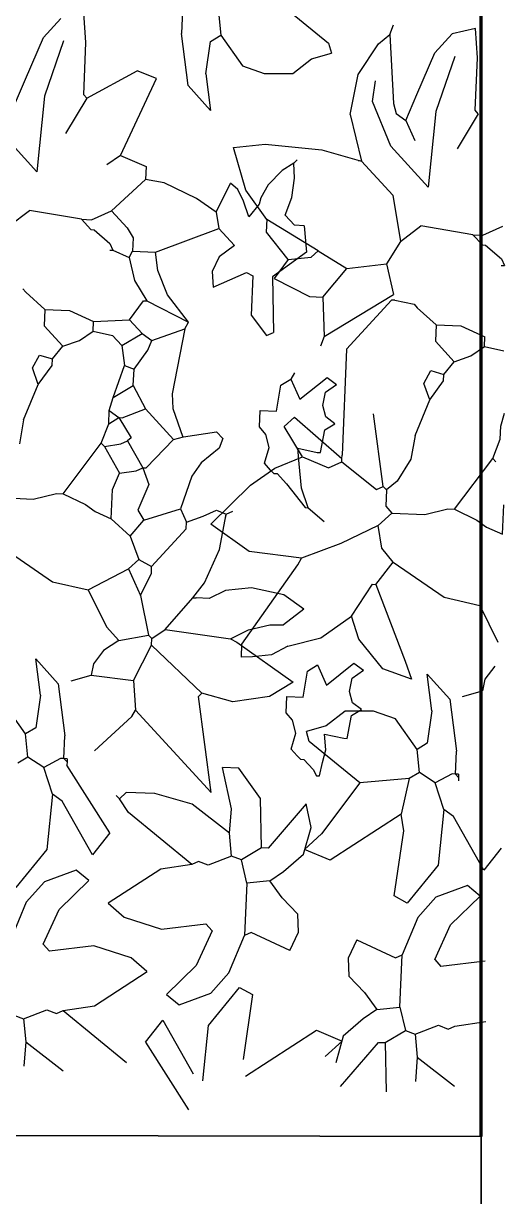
# Model space of a CAD drawing. Header units: inches. Extents: x 2013 to 15569, y -2551 to 2524.
# Drawn here: x 4749 to 4795.9, y 698.3 to 812.6 of the extents above; entities that cross this region are included whole.
import ezdxf

# ---------------------------------------------------------------- set-up
doc = ezdxf.new("R2010")
doc.units = ezdxf.units.IN
doc.header["$MEASUREMENT"] = 0
doc.layers.add('A-FLOR-FTPT', color=6, linetype='Continuous', lineweight=70)
doc.layers.add('A-WALL-FULL', color=7, linetype='Continuous', lineweight=35)
doc.layers.add('VERDE_siepe', color=96, linetype='Continuous')

msp = doc.modelspace()

# ---------------------------------------------------------------- linework, layer by layer
at = {"layer": 'A-FLOR-FTPT'}
msp.add_line((4793.572, 704.148), (4793.572, 999.638), dxfattribs=at)
at = {"layer": 'A-WALL-FULL'}
for p in [(4568.572, 704.638), (4793.572, 99.638)]:
    msp.add_line(p, (4793.572, 704.148), dxfattribs=at)
at = {"layer": 'VERDE_siepe'}
for p, q in [((4773.801, 814.674), (4778.733, 810.629)), ((4755.114, 810.701), (4754.921, 813.582)), ((4764.507, 813.803), (4764.41, 811.573)), ((4768.011, 813.65), (4768.233, 811.406)), ((4750.987, 811.201), (4752.662, 813.043)), ((4784.7, 811.486), (4785.06, 812.428)), ((4749.213, 807.128), (4750.987, 811.201)), ((4765.053, 806.525), (4764.41, 811.573)), ((4767.249, 810.81), (4768.233, 811.406)), ((4768.233, 811.406), (4770.338, 808.442)), ((4783.59, 810.567), (4784.7, 811.486)), ((4784.7, 811.486), (4785.046, 804.767)), ((4789.092, 809.699), (4790.767, 811.541)), ((4793.026, 812.08), (4790.767, 811.541)), ((4793.219, 809.199), (4793.026, 812.08)), ((4752.932, 810.85), (4751.065, 805.476)), ((4754.892, 805.603), (4755.114, 810.701)), ((4766.791, 807.639), (4767.249, 810.81)), ((4778.733, 810.629), (4779.01, 809.659)), ((4781.617, 807.575), (4783.59, 810.567)), ((4775.24, 807.693), (4777.07, 809.106)), ((4777.07, 809.106), (4779.01, 809.659)), ((4787.318, 805.626), (4789.092, 809.699)), ((4791.037, 809.348), (4789.17, 803.975)), ((4792.997, 804.102), (4793.219, 809.199)), ((4755.196, 805.271), (4760.101, 807.93)), ((4761.984, 807.21), (4760.101, 807.93)), ((4770.338, 808.442), (4772.474, 807.667)), ((4748.146, 804.621), (4749.213, 807.128)), ((4758.465, 799.702), (4761.984, 807.21)), ((4766.791, 807.639), (4767.25, 804.084)), ((4772.474, 807.667), (4775.24, 807.693)), ((4780.848, 803.674), (4781.617, 807.575)), ((4783.023, 804.957), (4783.314, 806.957)), ((4751.065, 805.476), (4750.336, 798.105)), ((4755.196, 805.271), (4754.892, 805.603)), ((4767.25, 804.084), (4765.053, 806.525)), ((4786.251, 803.119), (4787.318, 805.626)), ((4755.196, 805.271), (4753.132, 801.85)), ((4784.805, 800.593), (4783.023, 804.957)), ((4785.046, 804.767), (4785.323, 803.797)), ((4780.848, 803.674), (4781.929, 799.157)), ((4785.323, 803.797), (4786.251, 803.119)), ((4789.17, 803.975), (4788.441, 796.603)), ((4793.301, 803.769), (4791.237, 800.348)), ((4793.301, 803.769), (4792.997, 804.102)), ((4750.336, 798.105), (4746.7, 802.095)), ((4786.251, 803.119), (4787.123, 801.166)), ((4769.483, 800.482), (4772.568, 800.787)), ((4770.684, 796.325), (4769.483, 800.482)), ((4772.568, 800.787), (4778.073, 800.254)), ((4778.073, 800.254), (4781.929, 799.157)), ((4788.441, 796.603), (4784.805, 800.593)), ((4758.465, 799.702), (4757.149, 798.802)), ((4758.465, 799.702), (4760.973, 798.635)), ((4760.973, 798.635), (4760.917, 797.361)), ((4775.352, 798.966), (4774.213, 798.24)), ((4775.352, 798.966), (4775.684, 799.27)), ((4775.409, 797.484), (4775.352, 798.966)), ((4781.929, 799.157), (4781.609, 799.171)), ((4781.929, 799.157), (4784.975, 795.833)), ((4774.213, 798.24), (4772.862, 796.833)), ((4775.143, 795.619), (4775.409, 797.484)), ((4757.592, 794.313), (4760.917, 797.361)), ((4762.736, 797.04), (4760.917, 797.361)), ((4765.862, 795.496), (4762.736, 797.04)), ((4767.801, 794.188), (4769.2, 797)), ((4769.893, 796.376), (4769.2, 797)), ((4770.458, 795.237), (4769.893, 796.376)), ((4772.862, 796.833), (4772.131, 795.575)), ((4767.801, 794.188), (4765.862, 795.496)), ((4770.973, 793.73), (4770.458, 795.237)), ((4772.709, 793.451), (4770.684, 796.325)), ((4772.131, 795.575), (4771.984, 794.963)), ((4774.492, 793.896), (4775.143, 795.619)), ((4784.975, 795.833), (4785.737, 791.33)), ((4747.632, 792.832), (4749.613, 794.342)), ((4754.682, 793.482), (4749.613, 794.342)), ((4755.638, 793.441), (4757.592, 794.313)), ((4757.592, 794.313), (4759.115, 792.651)), ((4767.801, 794.188), (4768.05, 792.581)), ((4771.984, 794.963), (4770.973, 793.73)), ((4754.682, 793.482), (4755.597, 792.485)), ((4754.682, 793.482), (4755.638, 793.441)), ((4772.688, 792.219), (4772.743, 793.493)), ((4777.716, 790.403), (4772.709, 793.451)), ((4775.406, 792.899), (4774.492, 793.896)), ((4755.597, 792.485), (4755.916, 792.471)), ((4755.916, 792.471), (4757.453, 791.127)), ((4759.115, 792.651), (4759.711, 791.668)), ((4761.886, 790.295), (4768.05, 792.581)), ((4768.05, 792.581), (4769.574, 790.918)), ((4774.807, 789.572), (4772.688, 792.219)), ((4776.362, 792.857), (4775.406, 792.899)), ((4776.362, 792.857), (4776.569, 790.294)), ((4785.737, 791.33), (4787.718, 792.84)), ((4792.787, 791.98), (4787.718, 792.84)), ((4792.787, 791.98), (4793.702, 790.983)), ((4792.787, 791.98), (4793.743, 791.939)), ((4793.743, 791.939), (4795.697, 792.811)), ((4757.453, 791.127), (4757.744, 790.476)), ((4759.711, 791.668), (4759.656, 790.392)), ((4769.574, 790.918), (4768.072, 789.83)), ((4785.737, 791.33), (4784.365, 789.156)), ((4793.702, 790.983), (4794.021, 790.969)), ((4794.021, 790.969), (4795.558, 789.625)), ((4757.425, 790.49), (4757.744, 790.476)), ((4757.744, 790.476), (4759.309, 789.77)), ((4759.309, 789.77), (4759.656, 790.392)), ((4759.309, 789.77), (4759.849, 787.511)), ((4759.656, 790.392), (4761.886, 790.295)), ((4762.118, 788.506), (4761.886, 790.295)), ((4768.072, 789.83), (4767.396, 788.393)), ((4776.569, 790.294), (4773.272, 787.884)), ((4774.807, 789.572), (4773.449, 787.716)), ((4774.807, 789.572), (4777.051, 789.794)), ((4777.051, 789.794), (4777.716, 790.403)), ((4777.716, 790.403), (4780.514, 788.685)), ((4795.558, 789.625), (4795.849, 788.974)), ((4763.058, 786.12), (4762.118, 788.506)), ((4767.396, 788.393), (4767.482, 786.859)), ((4778.158, 785.915), (4780.514, 788.685)), ((4780.514, 788.685), (4784.365, 789.156)), ((4784.365, 789.156), (4785.044, 786.157)), ((4795.53, 788.988), (4795.849, 788.974)), ((4759.849, 787.511), (4761.04, 785.544)), ((4767.482, 786.859), (4770.737, 788.314)), ((4770.737, 788.314), (4771.361, 787.967)), ((4771.361, 787.967), (4771.194, 784.144)), ((4773.272, 787.884), (4773.354, 782.454)), ((4773.449, 787.716), (4776.884, 785.97)), ((4748.961, 786.709), (4749.266, 786.377)), ((4749.266, 786.377), (4751.108, 784.7)), ((4765.099, 783.452), (4763.058, 786.12)), ((4778.311, 782.077), (4785.044, 786.157)), ((4759.364, 783.702), (4760.721, 785.558)), ((4760.721, 785.558), (4761.04, 785.544)), ((4761.04, 785.544), (4765.099, 783.452)), ((4776.884, 785.97), (4778.158, 785.915)), ((4778.158, 785.915), (4778.311, 782.077)), ((4784.849, 785.623), (4780.491, 780.833)), ((4785.168, 785.609), (4784.849, 785.623)), ((4785.168, 785.609), (4787.066, 785.207)), ((4787.066, 785.207), (4787.371, 784.875)), ((4751.108, 784.7), (4751.038, 783.107)), ((4751.108, 784.7), (4753.502, 784.601)), ((4753.502, 784.601), (4755.845, 783.536)), ((4771.194, 784.144), (4772.704, 782.162)), ((4787.371, 784.875), (4789.213, 783.199)), ((4751.038, 783.107), (4752.867, 781.112)), ((4755.803, 782.58), (4755.845, 783.536)), ((4755.845, 783.536), (4759.364, 783.702)), ((4759.364, 783.702), (4760.583, 782.372)), ((4761.511, 781.693), (4764.752, 782.829)), ((4764.752, 782.829), (4763.518, 776.498)), ((4764.752, 782.829), (4765.099, 783.452)), ((4789.213, 783.199), (4789.143, 781.605)), ((4789.213, 783.199), (4791.607, 783.1)), ((4791.607, 783.1), (4793.95, 782.034)), ((4752.867, 781.112), (4754.488, 781.68)), ((4754.488, 781.68), (4755.803, 782.58)), ((4755.803, 782.58), (4757.701, 782.179)), ((4757.701, 782.179), (4758.615, 781.181)), ((4758.615, 781.181), (4760.583, 782.372)), ((4760.583, 782.372), (4761.511, 781.693)), ((4761.151, 780.751), (4761.511, 781.693)), ((4772.704, 782.162), (4773.354, 782.454)), ((4778.311, 782.077), (4777.95, 781.136)), ((4789.143, 781.605), (4790.972, 779.61)), ((4793.909, 781.079), (4793.95, 782.034)), ((4751.855, 779.88), (4752.867, 781.112)), ((4758.615, 781.181), (4758.85, 779.256)), ((4759.792, 778.895), (4761.151, 780.751)), ((4780.491, 780.833), (4780.041, 770.51)), ((4792.593, 780.178), (4793.909, 781.079)), ((4793.909, 781.079), (4795.806, 780.677)), ((4749.902, 779.007), (4750.595, 780.254)), ((4750.47, 777.386), (4751.827, 779.242)), ((4750.595, 780.254), (4751.855, 779.88)), ((4751.827, 779.242), (4751.855, 779.88)), ((4757.756, 776.111), (4758.85, 779.256)), ((4758.85, 779.256), (4759.792, 778.895)), ((4789.96, 778.378), (4790.972, 779.61)), ((4790.972, 779.61), (4792.593, 780.178)), ((4750.47, 777.386), (4749.902, 779.007)), ((4759.723, 777.303), (4759.792, 778.895)), ((4775.419, 778.533), (4775.071, 777.91)), ((4775.944, 775.957), (4778.59, 778.075)), ((4778.59, 778.075), (4779.518, 777.397)), ((4788.007, 777.505), (4788.7, 778.752)), ((4788.7, 778.752), (4789.96, 778.378)), ((4789.932, 777.74), (4789.96, 778.378)), ((4749.042, 773.938), (4750.47, 777.386)), ((4757.756, 776.111), (4759.723, 777.303)), ((4759.723, 777.303), (4760.901, 775.016)), ((4773.658, 774.78), (4774.088, 777.314)), ((4774.088, 777.314), (4775.071, 777.91)), ((4775.071, 777.91), (4775.944, 775.957)), ((4778.442, 776.636), (4779.518, 777.397)), ((4788.575, 775.884), (4788.007, 777.505)), ((4788.575, 775.884), (4789.932, 777.74)), ((4757.382, 774.851), (4757.756, 776.111)), ((4763.518, 776.498), (4763.577, 775.048)), ((4778.157, 775.339), (4778.442, 776.636)), ((4787.147, 772.436), (4788.575, 775.884)), ((4757.326, 773.576), (4757.382, 774.851)), ((4757.382, 774.851), (4758.31, 774.171)), ((4758.628, 774.157), (4760.901, 775.016)), ((4760.901, 775.016), (4763.643, 772.024)), ((4763.577, 775.048), (4764.542, 772.28)), ((4771.996, 773.256), (4772.065, 774.849)), ((4772.065, 774.849), (4773.658, 774.78)), ((4778.452, 774.236), (4778.157, 775.339)), ((4749.042, 773.938), (4748.636, 771.621)), ((4756.605, 771.693), (4757.326, 773.576)), ((4757.326, 773.576), (4758.31, 774.171)), ((4758.31, 774.171), (4758.628, 774.157)), ((4758.31, 774.171), (4759.501, 772.204)), ((4774.417, 773.31), (4775.415, 774.224)), ((4775.415, 774.224), (4780.027, 770.192)), ((4778.368, 772.978), (4779.352, 773.574)), ((4779.352, 773.574), (4778.452, 774.236)), ((4784.057, 767.462), (4783.089, 774.528)), ((4795.487, 773.349), (4795.861, 774.609)), ((4764.613, 772.301), (4767.826, 772.799)), ((4767.826, 772.799), (4768.436, 772.134)), ((4772.608, 772.528), (4771.996, 773.256)), ((4772.952, 771.258), (4772.608, 772.528)), ((4776.204, 770.359), (4774.417, 773.31)), ((4777.953, 770.762), (4778.368, 772.978)), ((4787.147, 772.436), (4786.741, 770.119)), ((4795.431, 772.075), (4795.487, 773.349)), ((4752.879, 766.747), (4756.605, 771.693)), ((4756.605, 771.693), (4756.911, 771.359)), ((4756.911, 771.359), (4758.517, 771.609)), ((4756.911, 771.359), (4758.392, 768.742)), ((4758.517, 771.609), (4759.168, 771.9)), ((4759.501, 772.204), (4759.168, 771.9)), ((4759.168, 771.9), (4760.651, 769.281)), ((4760.969, 769.267), (4763.643, 772.024)), ((4763.643, 772.024), (4764.613, 772.301)), ((4768.436, 772.134), (4768.075, 771.193)), ((4772.48, 769.723), (4772.952, 771.258)), ((4794.71, 770.191), (4795.431, 772.075)), ((4768.075, 771.193), (4766.317, 769.748)), ((4773.496, 769.231), (4776.204, 770.359)), ((4775.736, 771.177), (4777.633, 770.776)), ((4775.853, 769.66), (4775.736, 771.177)), ((4776.204, 770.359), (4778.711, 769.292)), ((4777.633, 770.776), (4777.953, 770.762)), ((4780.013, 769.874), (4780.027, 770.192)), ((4780.027, 770.192), (4780.041, 770.51)), ((4786.741, 770.119), (4785.419, 767.978)), ((4790.984, 765.245), (4794.71, 770.191)), ((4794.71, 770.191), (4795.016, 769.858)), ((4758.392, 768.742), (4759.999, 768.991)), ((4759.999, 768.991), (4760.651, 769.281)), ((4760.651, 769.281), (4760.969, 769.267)), ((4760.651, 769.281), (4761.218, 767.661)), ((4766.317, 769.748), (4765.404, 768.479)), ((4771.12, 767.575), (4773.496, 769.231)), ((4773.09, 769.059), (4772.48, 769.723)), ((4773.09, 769.059), (4773.395, 768.725)), ((4776.093, 767.304), (4775.853, 769.66)), ((4778.711, 769.292), (4780.013, 769.874)), ((4780.013, 769.874), (4783.407, 767.172)), ((4757.686, 767.176), (4758.392, 768.742)), ((4765.404, 768.479), (4764.307, 765.291)), ((4773.395, 768.725), (4773.713, 768.712)), ((4773.713, 768.712), (4774.627, 767.714)), ((4785.419, 767.978), (4784.363, 767.13)), ((4749.984, 766.235), (4752.241, 766.775)), ((4752.241, 766.775), (4752.879, 766.747)), ((4752.879, 766.747), (4755.067, 765.694)), ((4757.561, 764.309), (4757.686, 767.176)), ((4761.218, 767.661), (4760.151, 765.153)), ((4767.269, 763.786), (4771.12, 767.575)), ((4774.627, 767.714), (4776.441, 765.401)), ((4776.761, 765.387), (4776.093, 767.304)), ((4783.407, 767.172), (4784.057, 767.462)), ((4784.057, 767.462), (4784.363, 767.13)), ((4784.363, 767.13), (4784.293, 765.537)), ((4746.797, 766.374), (4749.984, 766.235)), ((4755.067, 765.694), (4755.995, 765.016)), ((4784.293, 765.537), (4784.902, 764.873)), ((4795.666, 762.807), (4795.791, 765.674)), ((4755.995, 765.016), (4757.561, 764.309)), ((4760.151, 765.153), (4760.747, 764.17)), ((4760.747, 764.17), (4764.307, 765.291)), ((4764.307, 765.291), (4764.888, 763.989)), ((4764.888, 763.989), (4766.509, 764.557)), ((4766.509, 764.557), (4767.811, 765.138)), ((4767.811, 765.138), (4768.753, 764.778)), ((4768.12, 761.326), (4768.753, 764.778)), ((4768.739, 764.46), (4768.753, 764.778)), ((4768.753, 764.778), (4769.405, 765.069)), ((4776.441, 765.401), (4776.761, 765.387)), ((4776.761, 765.387), (4778.297, 764.043)), ((4783.572, 763.653), (4784.902, 764.873)), ((4784.902, 764.873), (4788.089, 764.734)), ((4788.089, 764.734), (4790.347, 765.273)), ((4790.347, 765.273), (4790.984, 765.245)), ((4790.984, 765.245), (4793.172, 764.192)), ((4757.561, 764.309), (4759.403, 762.632)), ((4759.403, 762.632), (4760.747, 764.17)), ((4761.508, 759.667), (4764.86, 763.352)), ((4764.86, 763.352), (4764.888, 763.989)), ((4770.993, 761.131), (4767.269, 763.786)), ((4783.572, 763.653), (4779.933, 761.914)), ((4783.906, 761.448), (4783.572, 763.653)), ((4793.172, 764.192), (4794.1, 763.514)), ((4794.1, 763.514), (4795.666, 762.807)), ((4759.403, 762.632), (4760.262, 760.36)), ((4746.908, 761.581), (4751.866, 758.172)), ((4766.664, 758.063), (4768.12, 761.326)), ((4776.091, 760.468), (4770.993, 761.131)), ((4779.933, 761.914), (4776.091, 760.468)), ((4785.013, 760.08), (4783.906, 761.448)), ((4759.264, 759.446), (4760.262, 760.36)), ((4760.262, 760.36), (4761.508, 759.667)), ((4770.301, 752.103), (4775.745, 759.845)), ((4775.745, 759.845), (4776.091, 760.468)), ((4783.322, 757.918), (4785.013, 760.08)), ((4785.013, 760.08), (4789.971, 756.671)), ((4755.344, 757.383), (4759.264, 759.446)), ((4759.264, 759.446), (4760.427, 756.842)), ((4760.427, 756.842), (4761.48, 759.031)), ((4761.48, 759.031), (4761.508, 759.667)), ((4751.866, 758.172), (4755.344, 757.383)), ((4765.524, 756.619), (4766.664, 758.063)), ((4771.214, 757.592), (4768.688, 757.321)), ((4774.383, 756.909), (4771.214, 757.592)), ((4780.954, 754.83), (4783.004, 757.932)), ((4783.004, 757.932), (4783.322, 757.918)), ((4783.322, 757.918), (4786.189, 750.452)), ((4755.344, 757.383), (4757.102, 753.795)), ((4760.427, 756.842), (4761.216, 752.977)), ((4762.837, 753.545), (4765.524, 756.619)), ((4765.524, 756.619), (4765.844, 756.605)), ((4767.118, 756.55), (4765.844, 756.605)), ((4768.688, 757.321), (4767.118, 756.55)), ((4776.33, 755.51), (4774.383, 756.909)), ((4789.971, 756.671), (4793.449, 755.881)), ((4776.33, 755.51), (4774.349, 754)), ((4793.449, 755.881), (4795.207, 752.293)), ((4777.989, 752.725), (4780.954, 754.83)), ((4781.677, 752.603), (4780.954, 754.83)), ((4757.102, 753.795), (4758.321, 752.465)), ((4758.321, 752.465), (4761.216, 752.977)), ((4761.216, 752.977), (4761.521, 752.644)), ((4761.521, 752.644), (4762.837, 753.545)), ((4762.837, 753.545), (4769.181, 752.629)), ((4769.181, 752.629), (4770.922, 753.515)), ((4770.922, 753.515), (4772.998, 753.97)), ((4772.998, 753.97), (4774.349, 754)), ((4758.321, 752.465), (4756.818, 751.475)), ((4759.748, 748.572), (4761.493, 752.007)), ((4761.493, 752.007), (4761.521, 752.644)), ((4761.493, 752.007), (4766.397, 747.325)), ((4769.181, 752.629), (4769.805, 752.283)), ((4769.805, 752.283), (4775.271, 748.398)), ((4770.246, 750.828), (4770.301, 752.103)), ((4774.761, 751.908), (4773.164, 751.069)), ((4774.761, 751.908), (4777.989, 752.725)), ((4784.009, 749.717), (4781.677, 752.603)), ((4750.684, 747.124), (4750.225, 750.679)), ((4750.225, 750.679), (4752.422, 748.238)), ((4756.818, 751.475), (4755.841, 750.199)), ((4771.312, 750.856), (4770.246, 750.828)), ((4773.164, 751.069), (4771.312, 750.856)), ((4755.841, 750.199), (4755.619, 749.071)), ((4776.685, 749.482), (4777.669, 750.078)), ((4777.669, 750.078), (4778.542, 748.125)), ((4778.542, 748.125), (4781.188, 750.244)), ((4781.04, 748.804), (4782.116, 749.566)), ((4781.188, 750.244), (4782.116, 749.566)), ((4786.804, 748.695), (4784.009, 749.717)), ((4786.189, 750.452), (4786.804, 748.695)), ((4794.923, 749.974), (4793.946, 748.697)), ((4753.68, 748.517), (4755.619, 749.071)), ((4755.619, 749.071), (4759.748, 748.572)), ((4759.748, 748.572), (4759.941, 745.691)), ((4775.271, 748.398), (4772.979, 746.991)), ((4776.256, 746.948), (4776.685, 749.482)), ((4780.755, 747.508), (4781.04, 748.804)), ((4788.789, 745.622), (4788.33, 749.177)), ((4788.33, 749.177), (4790.527, 746.736)), ((4793.946, 748.697), (4793.724, 747.569)), ((4752.422, 748.238), (4753.065, 743.19)), ((4766.064, 747.019), (4766.397, 747.325)), ((4769.416, 746.492), (4766.397, 747.325)), ((4781.049, 746.404), (4780.755, 747.508)), ((4791.785, 747.015), (4793.724, 747.569)), ((4749.242, 743.356), (4747.137, 746.321)), ((4750.684, 747.124), (4750.226, 743.952)), ((4767.297, 737.664), (4766.064, 747.019)), ((4772.979, 746.991), (4769.416, 746.492)), ((4774.593, 745.424), (4774.663, 747.018)), ((4774.663, 747.018), (4776.256, 746.948)), ((4781.949, 745.742), (4781.049, 746.404)), ((4790.527, 746.736), (4791.17, 741.688)), ((4755.937, 741.715), (4759.595, 745.067)), ((4759.595, 745.067), (4759.941, 745.691)), ((4759.941, 745.691), (4767.297, 737.664)), ((4775.205, 744.696), (4774.593, 745.424)), ((4780.341, 745.567), (4778.51, 744.155)), ((4783.106, 745.593), (4780.341, 745.567)), ((4780.55, 742.93), (4780.966, 745.146)), ((4780.966, 745.146), (4781.949, 745.742)), ((4785.242, 744.819), (4783.106, 745.593)), ((4788.789, 745.622), (4788.331, 742.45)), ((4750.226, 743.952), (4749.242, 743.356)), ((4775.55, 743.427), (4775.205, 744.696)), ((4778.51, 744.155), (4776.57, 743.602)), ((4787.347, 741.854), (4785.242, 744.819)), ((4749.464, 741.112), (4749.242, 743.356)), ((4752.968, 740.96), (4753.065, 743.19)), ((4775.078, 741.891), (4775.55, 743.427)), ((4776.847, 742.632), (4776.57, 743.602)), ((4778.333, 743.346), (4780.231, 742.944)), ((4778.451, 741.828), (4778.333, 743.346)), ((4780.231, 742.944), (4780.55, 742.93)), ((4775.688, 741.227), (4775.078, 741.891)), ((4781.779, 738.587), (4776.847, 742.632)), ((4778.146, 740.563), (4778.451, 741.828)), ((4788.331, 742.45), (4787.347, 741.854)), ((4787.569, 739.611), (4787.347, 741.854)), ((4791.073, 739.458), (4791.17, 741.688)), ((4749.464, 741.112), (4748.481, 740.517)), ((4751.015, 740.087), (4749.464, 741.112)), ((4752.65, 740.974), (4751.015, 740.087)), ((4752.968, 740.96), (4752.65, 740.974)), ((4753.287, 740.946), (4752.968, 740.96)), ((4753.274, 740.628), (4752.968, 740.96)), ((4753.274, 740.628), (4753.26, 740.308)), ((4753.287, 740.946), (4753.274, 740.628)), ((4775.688, 741.227), (4775.992, 740.894)), ((4775.992, 740.894), (4776.31, 740.88)), ((4776.31, 740.88), (4777.225, 739.883)), ((4777.863, 739.267), (4778.146, 740.563)), ((4751.86, 737.496), (4751.015, 740.087)), ((4757.442, 733.742), (4753.26, 740.308)), ((4769.991, 740.036), (4768.398, 740.105)), ((4769.269, 736.06), (4768.398, 740.105)), ((4772.096, 737.071), (4769.991, 740.036)), ((4777.225, 739.883), (4777.544, 739.281)), ((4777.544, 739.281), (4777.863, 739.267)), ((4787.569, 739.611), (4786.586, 739.015)), ((4789.12, 738.585), (4787.569, 739.611)), ((4790.755, 739.472), (4789.12, 738.585)), ((4791.073, 739.458), (4790.755, 739.472)), ((4791.392, 739.444), (4791.073, 739.458)), ((4791.379, 739.126), (4791.073, 739.458)), ((4791.392, 739.444), (4791.379, 739.126)), ((4781.779, 738.587), (4778.051, 733.641)), ((4786.586, 739.015), (4781.779, 738.587)), ((4786.586, 739.015), (4785.795, 735.539)), ((4789.965, 735.995), (4789.12, 738.585)), ((4791.379, 739.126), (4791.365, 738.806)), ((4751.86, 737.496), (4751.305, 732.095)), ((4752.788, 736.818), (4751.86, 737.496)), ((4758.368, 737.031), (4758.064, 737.363)), ((4759.033, 737.641), (4758.368, 737.031)), ((4759.268, 735.715), (4758.368, 737.031)), ((4761.81, 737.557), (4759.033, 737.641)), ((4765.45, 736.519), (4761.81, 737.557)), ((4772.206, 732.278), (4772.096, 737.071)), ((4755.752, 731.581), (4752.788, 736.818)), ((4769.076, 733.692), (4765.45, 736.519)), ((4769.076, 733.692), (4769.269, 736.06)), ((4776.542, 736.558), (4772.844, 732.251)), ((4777.022, 734.256), (4776.542, 736.558)), ((4789.965, 735.995), (4789.41, 730.593)), ((4790.893, 735.316), (4789.965, 735.995)), ((4765.432, 730.658), (4759.268, 735.715)), ((4785.795, 735.539), (4778.896, 731.051)), ((4786.044, 733.931), (4785.795, 735.539)), ((4793.857, 730.079), (4790.893, 735.316)), ((4757.442, 733.742), (4755.752, 731.581)), ((4769.297, 731.448), (4769.076, 733.691)), ((4776.294, 731.649), (4777.022, 734.256)), ((4778.051, 733.641), (4776.389, 732.118)), ((4785.13, 727.587), (4786.044, 733.931)), ((4751.305, 732.095), (4748.271, 728.396)), ((4769.297, 731.448), (4767.026, 730.589)), ((4770.239, 731.087), (4769.297, 731.448)), ((4772.206, 732.278), (4770.239, 731.087)), ((4772.844, 732.251), (4772.206, 732.278)), ((4774.339, 729.95), (4776.294, 731.649)), ((4778.896, 731.051), (4776.389, 732.118)), ((4795.547, 732.24), (4793.857, 730.079)), ((4754.145, 730.087), (4751.084, 728.955)), ((4755.377, 729.075), (4754.145, 730.087)), ((4762.411, 730.202), (4757.286, 726.864)), ((4765.432, 730.658), (4762.411, 730.202)), ((4766.084, 730.949), (4765.432, 730.658)), ((4767.026, 730.589), (4766.084, 730.949)), ((4770.779, 728.829), (4770.239, 731.087)), ((4789.41, 730.593), (4786.376, 726.894)), ((4751.084, 728.955), (4749.308, 726.98)), ((4752.501, 726.255), (4755.377, 729.075)), ((4773.023, 729.05), (4770.779, 728.829)), ((4773.023, 729.05), (4774.339, 729.95)), ((4774.228, 727.402), (4773.023, 729.05)), ((4770.779, 728.829), (4770.557, 723.731)), ((4792.25, 728.585), (4789.189, 727.453)), ((4793.482, 727.574), (4792.25, 728.585)), ((4749.308, 726.98), (4747.785, 723.341)), ((4757.287, 726.863), (4758.824, 725.52)), ((4775.733, 725.81), (4774.228, 727.402)), ((4786.376, 726.894), (4785.13, 727.587)), ((4789.189, 727.453), (4787.413, 725.478)), ((4790.606, 724.753), (4793.482, 727.574)), ((4750.957, 722.884), (4752.501, 726.255)), ((4758.824, 725.52), (4762.462, 724.336)), ((4775.809, 724.048), (4775.733, 725.81)), ((4762.462, 724.336), (4766.776, 724.854)), ((4767.384, 724.189), (4766.776, 724.854)), ((4787.413, 725.478), (4785.89, 721.839)), ((4789.062, 721.382), (4790.606, 724.753)), ((4767.385, 724.189), (4765.841, 720.818)), ((4769.034, 720.092), (4770.557, 723.731)), ((4771.208, 724.022), (4770.557, 723.731)), ((4774.962, 722.262), (4771.208, 724.022)), ((4774.962, 722.262), (4775.809, 724.048)), ((4781.485, 723.308), (4780.638, 721.523)), ((4781.485, 723.308), (4785.239, 721.548)), ((4750.958, 722.884), (4751.566, 722.218)), ((4755.88, 722.736), (4751.566, 722.218)), ((4759.518, 721.553), (4755.88, 722.736)), ((4761.055, 720.209), (4759.518, 721.553)), ((4780.638, 721.523), (4780.714, 719.76)), ((4785.239, 721.548), (4785.89, 721.839)), ((4785.668, 716.742), (4785.89, 721.839)), ((4789.063, 721.382), (4789.671, 720.716)), ((4793.985, 721.234), (4789.671, 720.716)), ((4755.931, 716.87), (4761.056, 720.209)), ((4765.841, 720.818), (4762.965, 717.997)), ((4767.258, 718.117), (4769.034, 720.092)), ((4767.037, 714.978), (4770.071, 718.676)), ((4770.071, 718.676), (4771.317, 717.984)), ((4780.714, 719.76), (4782.219, 718.168)), ((4762.965, 717.997), (4764.197, 716.985)), ((4764.197, 716.985), (4767.258, 718.117)), ((4771.317, 717.984), (4770.403, 711.639)), ((4782.219, 718.168), (4783.424, 716.52)), ((4749.045, 715.625), (4751.316, 716.483)), ((4751.316, 716.483), (4752.258, 716.123)), ((4752.258, 716.123), (4752.91, 716.414)), ((4752.91, 716.414), (4755.931, 716.87)), ((4752.91, 716.414), (4759.074, 711.357)), ((4783.424, 716.52), (4782.108, 715.62)), ((4783.424, 716.52), (4785.668, 716.742)), ((4785.668, 716.742), (4786.208, 714.484)), ((4748.103, 715.986), (4749.045, 715.625)), ((4749.045, 715.625), (4749.266, 713.381)), ((4760.9, 713.33), (4762.59, 715.491)), ((4762.59, 715.491), (4765.554, 710.254)), ((4782.108, 715.62), (4780.153, 713.922)), ((4791.015, 714.912), (4794.036, 715.368)), ((4766.482, 709.576), (4767.037, 714.978)), ((4770.652, 710.032), (4777.551, 714.519)), ((4777.551, 714.519), (4780.058, 713.452)), ((4784.241, 713.292), (4786.208, 714.484)), ((4786.208, 714.484), (4787.15, 714.123)), ((4787.15, 714.123), (4789.421, 714.981)), ((4787.15, 714.123), (4787.371, 711.879)), ((4789.421, 714.981), (4790.363, 714.622)), ((4790.363, 714.622), (4791.015, 714.912)), ((4749.266, 713.381), (4749.073, 711.013)), ((4749.266, 713.381), (4752.892, 710.553)), ((4760.9, 713.33), (4765.082, 706.764)), ((4778.396, 711.929), (4780.058, 713.452)), ((4780.153, 713.922), (4779.425, 711.315)), ((4779.905, 709.013), (4783.603, 713.32)), ((4783.603, 713.32), (4784.241, 713.292)), ((4784.241, 713.292), (4784.351, 708.499)), ((4787.371, 711.879), (4787.178, 709.511)), ((4787.371, 711.879), (4790.997, 709.051))]:
    msp.add_line(p, q, dxfattribs=at)
msp.add_arc((4780.491, 780.833), 0.0000399, 137.3475, 177.15048, dxfattribs=at)

doc.saveas('drawing.dxf')
